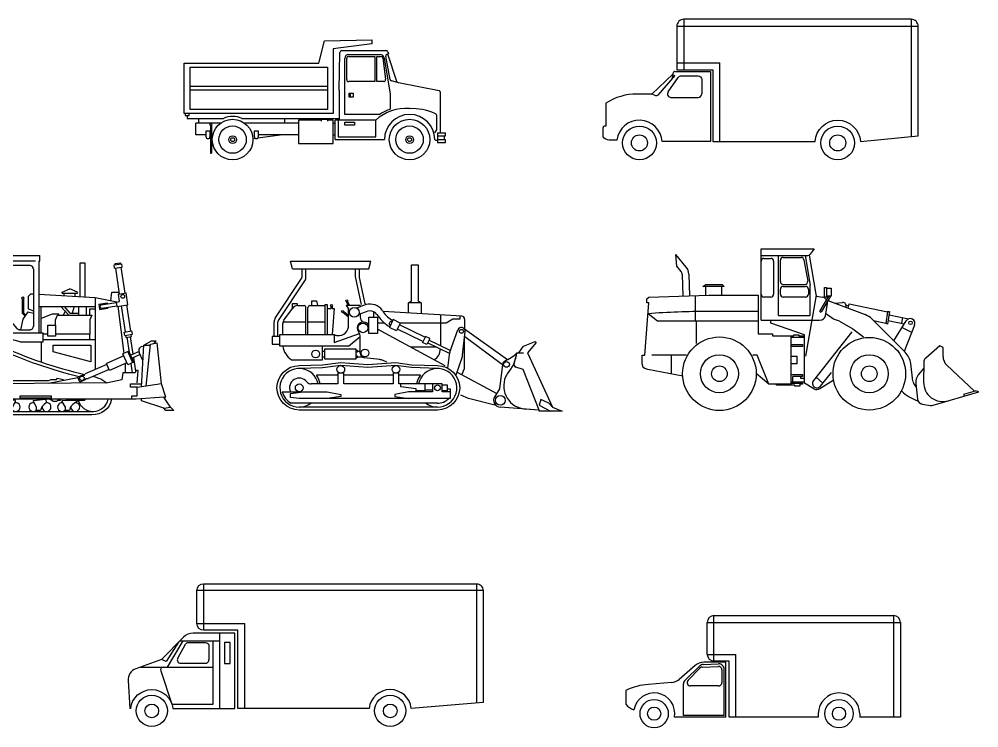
# Model space of a CAD drawing. Header units: millimetres. Extents: x -5138 to 35574, y -20000 to 6964.
# Drawn here: x 15726 to 35574, y -19766 to -5114 of the extents above; entities that cross this region are included whole.
import ezdxf

# ---------------------------------------------------------------- set-up
doc = ezdxf.new("R2010")
doc.units = ezdxf.units.MM

# ---------------------------------------------------------------- blocks, each defined once
blk = doc.blocks.new('xetai16')
at = {"color": 0, "linetype": 'ByBlock'}
for p, q in [((-3994, 2975), (-4011, 3217)), ((-3797, 2954), (-4011, 3217)), ((-2251, 3337), (-1151, 3337)), ((-2251, 1857), (-2251, 3337)), ((-2251, 3197), (-1282, 3197)), ((-1891, 1957), (-1891, 3197)), ((-1337, 3197), (-1231, 2581)), ((-1252, 3205), (-1111, 2357)), ((-1151, 3337), (-1233, 3223)), ((-2191, 3137), (-2051, 3137)), ((-1991, 3077), (-1991, 2397)), ((-1851, 2657), (-1851, 3097)), ((-1791, 3157), (-1421, 3157)), ((-1362, 3108), (-1286, 2668)), ((-3905, 2866), (-3994, 2975)), ((-3883, 2806), (-3870, 2361)), ((-3743, 2810), (-3730, 2365)), ((-3451, 2557), (-3391, 2597)), ((-3391, 2597), (-3051, 2597)), ((-3051, 2597), (-3011, 2557)), ((-1791, 2597), (-1345, 2597)), ((-1231, 1957), (-1231, 2581)), ((-3011, 2557), (-3451, 2557)), ((-3391, 2377), (-3391, 2557)), ((-3071, 2557), (-3071, 2377)), ((-1851, 2397), (-1851, 2497)), ((-1791, 2557), (-1331, 2557)), ((-1271, 2497), (-1271, 2397)), ((-938, 2537), (-898, 2537)), ((-938, 2337), (-938, 2537)), ((-898, 2537), (-898, 2337)), ((-898, 2517), (-798, 2517)), ((-798, 2517), (-798, 2357)), ((-4651, 1137), (-4571, 2217)), ((-4611, 2297), (-4571, 2337)), ((-4611, 2217), (-4611, 2297)), ((-4571, 2217), (-4611, 2217)), ((-4571, 2337), (-3331, 2377)), ((-3611, 2368), (-3611, 1837)), ((-3331, 2377), (-2311, 2377)), ((-2311, 2377), (-2311, 1577)), ((-2051, 2337), (-2191, 2337)), ((-1331, 2337), (-1791, 2337)), ((-1111, 2377), (-1331, 1117)), ((-1111, 2357), (-975, 2333)), ((-857, 2357), (-1035, 2055)), ((-811, 2357), (-1001, 2035)), ((-898, 2337), (-938, 2337)), ((-920, 1957), (-878, 2194)), ((-798, 2357), (-898, 2357)), ((-866, 2263), (-100, 1976)), ((-719, 2208), (-565, 2222)), ((-449, 2107), (-431, 2197)), ((-431, 2197), (368, 2034)), ((-4391, 1837), (-4588, 1990)), ((-2311, 2037), (-3449, 2038)), ((-751, 1877), (-914, 1993)), ((-490, 2169), (-438, 2158)), ((368, 2034), (332, 1797)), ((349, 2037), (409, 2037)), ((409, 2037), (366, 1777)), ((-2311, 1837), (-4391, 1837)), ((-3591, 1828), (-3591, 1377)), ((-2251, 1857), (-1038, 1857)), ((-2051, 1797), (-2051, 1857)), ((-1351, 1557), (-2051, 1797)), ((-1891, 1957), (-1231, 1957)), ((-631, 1837), (-751, 1877)), ((-631, 1837), (-351, 1677)), ((43, 1884), (732, 1195)), ((76, 1849), (332, 1797)), ((366, 1777), (329, 1797)), ((378, 1850), (712, 1781)), ((398, 1968), (800, 1885)), ((494, 1433), (751, 1844)), ((672, 1911), (652, 1794)), ((-371, 1617), (-1165, 614)), ((-351, 1677), (-131, 1517)), ((866, 1604), (664, 1705)), ((925, 1754), (712, 1214)), ((-2311, 1577), (-2011, 1577)), ((-2011, 1577), (-2011, 1537)), ((-2011, 1537), (-1631, 1537)), ((-1631, 1537), (-1571, 1537)), ((-1631, 1537), (-1631, 537)), ((-1371, 1497), (-1631, 1497)), ((-1571, 1557), (-1471, 1557)), ((-1571, 1537), (-1571, 1557)), ((-1471, 1557), (-1471, 1537)), ((-1471, 1537), (-1371, 1537)), ((-1371, 1537), (-1371, 1497)), ((-1351, 557), (-1351, 1557)), ((-1631, 1357), (-1391, 1357)), ((-1391, 1317), (-1631, 1317)), ((-1391, 1357), (-1391, 1317)), ((1448, 1329), (1156, 1074)), ((1516, 1295), (1448, 1329)), ((1515, 1105), (1516, 1295)), ((-4711, 1137), (-4651, 1137)), ((-4711, 957), (-4711, 1137)), ((-3789, 1137), (-4511, 1137)), ((-4111, 1137), (-4111, 747)), ((-2331, 1137), (-2422, 1137)), ((-2091, 537), (-2331, 1137)), ((-1631, 1117), (-1511, 1117)), ((-1511, 1117), (-1511, 957)), ((-4691, 877), (-4711, 957)), ((-4651, 857), (-4691, 877)), ((-4591, 837), (-4651, 857)), ((-3867, 700), (-4591, 837)), ((-1511, 957), (-1631, 957)), ((892, 594), (846, 962)), ((1114, 867), (1001, 725)), ((1115, 985), (1111, 579)), ((2164, 392), (1591, 927)), ((-2091, 537), (-2351, 757)), ((-1631, 737), (-1391, 737)), ((-1591, 577), (-1591, 697)), ((-1391, 697), (-1591, 697)), ((-1431, 697), (-1431, 657)), ((-1431, 657), (-1351, 657)), ((-1391, 737), (-1391, 697)), ((-971, 557), (-1111, 677)), ((-761, 611), (-1031, 442)), ((-1022, 496), (-790, 774)), ((-1631, 537), (-2091, 537)), ((-1931, 517), (-1931, 537)), ((-1551, 517), (-1931, 517)), ((-1351, 577), (-1631, 577)), ((-1631, 557), (-1391, 557)), ((-1551, 497), (-1551, 517)), ((-1451, 497), (-1551, 497)), ((-1451, 537), (-1451, 497)), ((-1391, 537), (-1451, 537)), ((-1391, 557), (-1391, 537)), ((-1157, 441), (-1351, 557)), ((950, 551), (984, 227)), ((1946, 328), (2182, 397)), ((2254, 377), (2182, 397)), ((1307, 98), (2254, 377)), ((1946, 328), (1944, 285)), ((1085, 121), (1255, 95))]:
    blk.add_line(p, q, dxfattribs=at)
for centre, radius in [((841, 1804), 36.6), ((-3111, 751), 761), ((-11, 751), 751), ((-3111, 751), 393), ((-11, 751), 393), ((-3111, 751), 162), ((-11, 751), 162)]:
    blk.add_circle(centre, radius, dxfattribs=at)
for centre, radius, start, end in [((-1282, 3257), 60, 270, 324.4623), ((-2191, 3077), 60, 90, 180), ((-2051, 3077), 60, 0, 90), ((-1791, 3097), 60, 90, 180), ((-1421, 3097), 60, 9.7824, 90), ((-3983, 2803), 100, 1.6366, 39.0939), ((-3983, 2803), 240, 1.6366, 39.0939), ((-1791, 2657), 60, 180, 270), ((-1345, 2657), 60, 270, 9.7824), ((-2191, 2397), 60, 180, 270), ((-2051, 2397), 60, 270, 0), ((-1791, 2497), 60, 90, 180), ((-1791, 2397), 60, 180, 270), ((-1331, 2497), 60, 0, 90), ((-1331, 2397), 60, 270, 0), ((-997, 2215), 120, 36.0394, 79.6952), ((-997, 2215), 120, 349.992, 12.4798), ((-558, 2153), 69.6, 335.5892, 95.3204), ((-3404, -12768), 14806, 89.7888, 94.584), ((-1018, 2045), 20, 149.5345, 239.5345), ((-1018, 2045), 20, 239.5345, 329.5345), ((-1038, 1977), 120, 270, 349.992), ((-240, 1601), 400, 45, 69.444), ((835, 1794), 98, 336.1197, 149.4144), ((449, 912), 400, 7.1762, 45), ((1235, 984), 120, 131.0768, 179.4432), ((1755, 1103), 240, 179.4432, 226.9328), ((-1095, 552), 92.6, 138.3454, 322.5659), ((1189, 576), 240, 141.5683, 185.9895), ((-1095, 544), 120, 239.0362, 302.0054), ((1162, 665), 280, 194.7389, 223.0562), ((1511, 575), 400, 179.4432, 286.3707), ((1342, 1154), 1026, 228.3321, 249.4714), ((1104, 239), 120, 185.9895, 261.3131), ((1273, 214), 120, 261.3131, 286.3707)]:
    blk.add_arc(centre, radius, start, end, dxfattribs=at)
blk = doc.blocks.new('xetai14')
at = {"color": 0, "linetype": 'ByBlock'}
for p, q in [((-5620, 3100), (-3960, 3100)), ((-5580, 2940), (-5620, 3100)), ((-4000, 2940), (-3960, 3100)), ((-3120, 2280), (-3120, 3020)), ((-3120, 3020), (-2980, 3020)), ((-2980, 3020), (-2980, 2280)), ((-5580, 2940), (-4000, 2940)), ((-5380, 2772), (-5380, 2940)), ((-5300, 2772), (-5300, 2940)), ((-4280, 2940), (-4280, 2775)), ((-4200, 2940), (-4200, 2775)), ((-5936, 1919), (-5390, 2739)), ((-5870, 1875), (-5324, 2695)), ((-4277, 2745), (-4160, 2200)), ((-4199, 2762), (-4082, 2217)), ((-5580, 2120), (-5580, 2220)), ((-5580, 2220), (-5480, 2220)), ((-5480, 2220), (-5480, 2180)), ((-5180, 2180), (-5180, 2280)), ((-5180, 2280), (-5080, 2280)), ((-5080, 2280), (-5060, 2180)), ((-4900, 1580), (-4900, 2200)), ((-4900, 2200), (-4860, 2200)), ((-4860, 2200), (-4860, 1580)), ((-4420, 2180), (-4460, 2260)), ((-4398, 2180), (-4442, 2269)), ((-4055, 2202), (-4256, 2130)), ((-3180, 2240), (-3120, 2280)), ((-3180, 2027), (-3180, 2240)), ((-2920, 2240), (-3180, 2240)), ((-2980, 2280), (-2920, 2240)), ((-2920, 2240), (-2920, 2020)), ((-5757, 1878), (-5579, 2122)), ((-5476, 2180), (-5340, 2180)), ((-5300, 1580), (-5300, 2140)), ((-5260, 1580), (-5260, 2140)), ((-5220, 2180), (-4900, 2180)), ((-4860, 2120), (-4780, 2120)), ((-4780, 2120), (-4780, 2160)), ((-4760, 2160), (-4760, 2120)), ((-4760, 2120), (-4720, 2120)), ((-4720, 2120), (-4760, 1580)), ((-4420, 1940), (-4540, 2040)), ((-4420, 1966), (-4527, 2055)), ((-4180, 2180), (-4470, 2180)), ((-4470, 2180), (-4420, 2110)), ((-4420, 1780), (-4420, 2110)), ((-4024, 2065), (-4209, 1998)), ((-4180, 2180), (-4180, 2157)), ((-4180, 2009), (-4180, 1940)), ((-3900, 1940), (-3900, 2050)), ((-2076, 1960), (-3707, 2059)), ((-5960, 1540), (-5960, 1842)), ((-5880, 1540), (-5880, 1842)), ((-5780, 1580), (-5780, 1807)), ((-5760, 1847), (-5300, 1847)), ((-5260, 1847), (-4900, 1847)), ((-4000, 1791), (-4055, 1821)), ((-4000, 1940), (-3820, 1940)), ((-4000, 1600), (-4000, 1940)), ((-3820, 1940), (-3820, 1600)), ((-3680, 1820), (-3820, 1820)), ((-3496, 1889), (-3575, 1727)), ((-3505, 1871), (-3529, 1883)), ((-3349, 1817), (-3496, 1889)), ((-3349, 1817), (-3427, 1656)), ((-2400, 1820), (-3349, 1817)), ((-2520, 1980), (-2520, 1349)), ((-2260, 1900), (-2400, 1820)), ((-2120, 1900), (-2260, 1900)), ((-2120, 1960), (-2120, 1900)), ((-2020, 1900), (-2020, 1700)), ((-4720, 1420), (-4193, 1602)), ((-3820, 1600), (-4000, 1600)), ((-2418, 933), (-3820, 1693)), ((-3566, 1745), (-3591, 1757)), ((-3427, 1656), (-3575, 1727)), ((-2884, 1436), (-3410, 1692)), ((-2840, 1526), (-3366, 1781)), ((-2326, 1219), (-2159, 1679)), ((-2061, 1156), (-2006, 1643)), ((-2020, 1700), (-1130, 1062)), ((-5840, 1540), (-6000, 1540)), ((-6000, 1540), (-6000, 1380)), ((-5840, 1340), (-5840, 1580)), ((-5840, 1580), (-4720, 1580)), ((-4720, 1580), (-4720, 1420)), ((-4420, 1340), (-4180, 1538)), ((-4180, 1197), (-4180, 1520)), ((-2831, 1544), (-2893, 1418)), ((-2803, 1375), (-2893, 1418)), ((-2741, 1501), (-2831, 1544)), ((-2741, 1501), (-2803, 1375)), ((-2335, 1192), (-2785, 1411)), ((-2315, 1249), (-2759, 1465)), ((-2020, 880), (-2020, 1515)), ((-2017, 1538), (-1233, 964)), ((-800, 1340), (-560, 1440)), ((-540, 1420), (-720, 1200)), ((-560, 1440), (-540, 1420)), ((-6000, 1380), (-5840, 1380)), ((-4420, 1340), (-5840, 1340)), ((-4960, 1060), (-4960, 1340)), ((-4960, 1240), (-4920, 1240)), ((-4920, 1280), (-4920, 1080)), ((-4260, 1280), (-4920, 1280)), ((-4260, 1080), (-4260, 1280)), ((-4260, 1260), (-4240, 1260)), ((-4240, 1220), (-4260, 1220)), ((-4240, 1260), (-4240, 1220)), ((-4240, 1240), (-4180, 1240)), ((-2598, 1320), (-3131, 1320)), ((-940, 1200), (-800, 1200)), ((-900, 1200), (-800, 1340)), ((-720, 1200), (-200, 80)), ((-5600, 1060), (-4960, 1060)), ((-4960, 1120), (-4920, 1120)), ((-4920, 1080), (-4260, 1080)), ((-4260, 1140), (-4240, 1140)), ((-4240, 1100), (-4260, 1100)), ((-4240, 1140), (-4240, 1100)), ((-4240, 1120), (-4140, 1120)), ((-3776, 1064), (-4096, 1101)), ((-3631, 1011), (-3707, 1045)), ((-2339, 1164), (-2370, 889)), ((-2074, 1101), (-2204, 744)), ((-4960, 894), (-5440, 880)), ((-4580, 940), (-4960, 894)), ((-4020, 900), (-4580, 940)), ((-3440, 940), (-4020, 900)), ((-3120, 898), (-3440, 940)), ((-2580, 880), (-3120, 898)), ((-1360, 360), (-2181, 805)), ((-2076, 748), (-2020, 880)), ((-1233, 964), (-1300, 460)), ((-808, 861), (-959, 907)), ((-480, 20), (-808, 861)), ((-4640, 740), (-5085, 740)), ((-4520, 780), (-4640, 780)), ((-4640, 780), (-4640, 560)), ((-4520, 560), (-4520, 780)), ((-3500, 740), (-4520, 740)), ((-3380, 780), (-3500, 780)), ((-3500, 780), (-3500, 560)), ((-3380, 560), (-3380, 780)), ((-2935, 740), (-3380, 740)), ((-5791, 400), (-4860, 400)), ((-5620, 360), (-5360, 400)), ((-4640, 560), (-5190, 560)), ((-4860, 400), (-4580, 340)), ((-3500, 560), (-4520, 560)), ((-3180, 400), (-3460, 340)), ((-2580, 560), (-3380, 560)), ((-3340, 500), (-3340, 560)), ((-3020, 460), (-3340, 500)), ((-2680, 400), (-3180, 400)), ((-3020, 420), (-3020, 460)), ((-2840, 420), (-3020, 420)), ((-2840, 560), (-2840, 420)), ((-2840, 520), (-2840, 500)), ((-2840, 460), (-2840, 440)), ((-2840, 440), (-2680, 440)), ((-2680, 560), (-2680, 400)), ((-2480, 560), (-2680, 560)), ((-2480, 400), (-2480, 560)), ((-2480, 540), (-2380, 540)), ((-2380, 420), (-2480, 420)), ((-2320, 400), (-2480, 400)), ((-2380, 540), (-2380, 420)), ((-2380, 460), (-2320, 460)), ((-2320, 460), (-2320, 260)), ((-1300, 460), (-1395, 300)), ((-5620, 280), (-5620, 360)), ((-5440, 260), (-5620, 280)), ((-2320, 260), (-5440, 260)), ((-5262, 260), (-5278, 260)), ((-5002, 260), (-5018, 260)), ((-4982, 260), (-4998, 260)), ((-4580, 300), (-4860, 260)), ((-4580, 340), (-4580, 300)), ((-3460, 340), (-3460, 300)), ((-3460, 300), (-3180, 260)), ((-1940, 260), (-2094, 328)), ((-1369, 112), (-1940, 260)), ((-440, 240), (-480, 120)), ((-280, 160), (-440, 240)), ((-2580, 160), (-5605, 160)), ((-2580, 80), (-5440, 80)), ((-480, 20), (-1282, 80)), ((-480, 20), (-766, 41)), ((-480, 120), (-240, 0)), ((-480, 0), (-480, 20)), ((0, 0), (-480, 0)), ((-200, 80), (-280, 160)), ((-200, 80), (0, 0)), ((0, 0), (0, 0))]:
    blk.add_line(p, q, dxfattribs=at)
blk.add_lwpolyline([(-2580, 940, -1), (-2580, 20), (-5440, 20, -1), (-5440, 940), (-4960, 954), (-4580, 1000), (-4020, 960), (-3440, 1000), (-3120, 958)], format="xyb", close=True, dxfattribs=at)
for centre, radius in [((-4770, 2180), 20), ((-4456, 2281), 20), ((-4545, 2060), 20), ((-4300, 2040), 100), ((-4120, 1720), 100), ((-2085, 1647), 40), ((-5100, 1180), 80), ((-4080, 1200), 80), ((-1153, 964), 60), ((-4580, 860), 80), ((-3440, 860), 80), ((-5440, 480), 80), ((-2580, 480), 60), ((-1280, 220), 100)]:
    blk.add_circle(centre, radius, dxfattribs=at)
for centre, radius, start, end in [((-5440, 2772), 60, 326.3099, 0), ((-5440, 2772), 140, 326.3099, 0), ((-4140, 2775), 140, 180, 192.0948), ((-4140, 2775), 60, 180, 192.0948), ((-3978, 1890), 321, 36.3738, 104.7461), ((-5476, 2060), 120, 90, 149.0362), ((-5340, 2140), 40, 0, 90), ((-5220, 2140), 40, 90, 180), ((-3978, 1890), 181, 36.3738, 104.7461), ((-3178, 2416), 777, 212.5937, 237.9321), ((-3193, 2400), 617, 211.2046, 236.885), ((-5820, 1842), 140, 146.3099, 180), ((-5820, 1842), 60, 146.3099, 180), ((-5660, 1807), 120, 143.8379, 180), ((-4120, 1720), 120, 56.9307, 219.7266), ((-4060, 1941), 120, 180.6551, 237.7219), ((-3536, 1808), 42.7, 64.113, 244.113), ((-2080, 1900), 60, 0, 86.5107), ((-4626, 1766), 207, 263.4611, 3.9928), ((-4404, 1527), 224, 358.1759, 31.1753), ((-2085, 1647), 80, 357.5871, 155.9318), ((-4648, 1698), 138, 238.7995, 269.3097), ((-5382, 1398), 402, 188.2913, 237.1792), ((-4080, 1200), 100, 178.5584, 265.7875), ((-2767, 1280), 246, 297.8563, 0.6127), ((-2101, 1137), 240, 159.9583, 173.5607), ((-1454, 1707), 722, 291.1865, 315.4192), ((-1739, 1300), 805, 318.8612, 352.8875), ((-1739, 1300), 805, 337.2235, 352.8875), ((-3804, 826), 240, 66.0375, 83.3868), ((-2299, 1183), 240, 339.9583, 353.5607), ((-1153, 964), 80, 120.1085, 180), ((-5440, 480), 400, 11.537, 306.8699), ((-2580, 480), 400, 233.1301, 168.463), ((-941, 965), 60, 157.2235, 252.8973), ((-5440, 480), 200, 38.6822, 203.5782), ((-5190, 680), 120, 218.6822, 270), ((-5440, 480), 440, 10.4757, 36.2215), ((-2580, 480), 440, 143.7785, 169.5243), ((-730, 520), 480, 157.4789, 265.7186), ((-952, 612), 240, 138.8612, 157.4789), ((-5440, 480), 360, 192.8396, 242.734), ((-2580, 480), 320, 270, 316.5675), ((-1280, 220), 140, 145.3959, 269.353)]:
    blk.add_arc(centre, radius, start, end, dxfattribs=at)
blk = doc.blocks.new('xetai15')
at = {"color": 0, "linetype": 'ByBlock'}
for p, q in [((1035, 3109), (1035, 3337)), ((1035, 3337), (1561, 3337)), ((1561, 3109), (1561, 3337)), ((1561, 3269), (2635, 3269)), ((2635, 3154), (2635, 3269)), ((1035, 3109), (1241, 3063)), ((1081, 2400), (1081, 3086)), ((1149, 2994), (1149, 2469)), ((1241, 3063), (1241, 2354)), ((1401, 3063), (1561, 3109)), ((1401, 3063), (1401, 2354)), ((1744, 3063), (1401, 3063)), ((1812, 2994), (1812, 2469)), ((1881, 3154), (1881, 1737)), ((2544, 3154), (1881, 3154)), ((1949, 2994), (1949, 2036)), ((2429, 3063), (2018, 3063)), ((2498, 2994), (2498, 1806)), ((2612, 3154), (2612, 1669)), ((2612, 3154), (2635, 3154)), ((3572, 3109), (3458, 3109)), ((3458, 3109), (3458, 2419)), ((3572, 2412), (3572, 3109)), ((4168, 3076), (4326, 3100)), ((4178, 3008), (4168, 3076)), ((4178, 3008), (4337, 3032)), ((4187, 3102), (4300, 3119)), ((4191, 3079), (4187, 3102)), ((4282, 2476), (4201, 3012)), ((4304, 3096), (4300, 3119)), ((4395, 2493), (4314, 3029)), ((4337, 3032), (4326, 3100)), ((3092, 2514), (3252, 2583)), ((3412, 2514), (3252, 2583)), ((1035, 2286), (1035, 2400)), ((1035, 2400), (1081, 2400)), ((1218, 2400), (1241, 2400)), ((1401, 2400), (1744, 2400)), ((1949, 2446), (2018, 2446)), ((2018, 2446), (1955, 2008)), ((2438, 2469), (2392, 2423)), ((2392, 2423), (2392, 2171)), ((2498, 2469), (2438, 2469)), ((2612, 2469), (3778, 2400)), ((3092, 2491), (3092, 2514)), ((3092, 2491), (3412, 2491)), ((3138, 2438), (3138, 2491)), ((3366, 2424), (3366, 2491)), ((3412, 2491), (3412, 2514)), ((3778, 2400), (4224, 2311)), ((3778, 2400), (3778, 913)), ((4098, 2336), (4121, 2514)), ((4121, 2514), (4258, 2514)), ((4258, 2514), (4275, 2475)), ((4260, 2473), (4418, 2497)), ((4283, 2320), (4260, 2473)), ((4455, 2253), (4418, 2497)), ((806, 1920), (1035, 2286)), ((1035, 2286), (1378, 2286)), ((1195, 2286), (1195, 2354)), ((1195, 2354), (1446, 2354)), ((1378, 2286), (1378, 1737)), ((1424, 2217), (1378, 2217)), ((1424, 1737), (1424, 2286)), ((1424, 2286), (1835, 2286)), ((1446, 2354), (1446, 2286)), ((1835, 2286), (1835, 1737)), ((2271, 2074), (2271, 2371)), ((2294, 2371), (2294, 2083)), ((2612, 2217), (3778, 2217)), ((2658, 1669), (2658, 2217)), ((3069, 2217), (3229, 2034)), ((3138, 2217), (3252, 2080)), ((3344, 2217), (3298, 2080)), ((3435, 2217), (3435, 2034)), ((3595, 2034), (3595, 2217)), ((3850, 2266), (4025, 2292)), ((3850, 2266), (3864, 2152)), ((3904, 2251), (4213, 2298)), ((3915, 2183), (4222, 2229)), ((4025, 2292), (4028, 2269)), ((4036, 2201), (4039, 2179)), ((4212, 2309), (4283, 2320)), ((4212, 2309), (4224, 2218)), ((4224, 2218), (4455, 2253)), ((4246, 2222), (4370, 1247)), ((4401, 1691), (4319, 2233)), ((4514, 1708), (4432, 2250)), ((921, 2103), (1378, 2103)), ((1424, 2103), (1835, 2103)), ((1965, 1992), (2157, 1762)), ((2327, 2018), (2271, 2074)), ((2385, 2106), (2284, 1952)), ((2294, 2083), (2341, 2039)), ((2385, 2106), (2498, 2076)), ((2392, 2171), (2498, 2126)), ((2886, 2057), (2658, 1966)), ((3024, 2057), (2886, 2057)), ((2955, 1943), (3001, 2034)), ((3001, 2034), (3709, 2034)), ((3024, 2034), (3024, 2057)), ((3161, 2126), (3115, 2034)), ((3252, 2080), (3435, 2080)), ((3664, 2171), (3778, 2171)), ((3664, 2034), (3664, 2171)), ((3709, 2034), (3664, 1943)), ((3864, 2152), (4039, 2179)), ((806, 1417), (806, 1920)), ((2284, 1952), (2234, 1737)), ((2795, 1600), (2795, 1829)), ((2795, 1829), (2955, 1829)), ((2955, 1829), (2955, 1943)), ((2955, 1829), (2955, 1600)), ((3664, 1943), (3664, 1646)), ((-462, 1326), (-234, 1783)), ((-234, 1783), (18, 1783)), ((18, 1783), (64, 1737)), ((64, 1737), (315, 1737)), ((377, 1542), (439, 1638)), ((383, 1647), (426, 1619)), ((384, 1669), (384, 1646)), ((384, 1511), (470, 1645)), ((422, 1486), (509, 1621)), ((439, 1638), (458, 1626)), ((470, 1645), (509, 1621)), ((496, 1601), (871, 1362)), ((806, 1737), (1904, 1737)), ((806, 1510), (1241, 1623)), ((1241, 1623), (1698, 1623)), ((2224, 1486), (1698, 1623)), ((1904, 1737), (1904, 1669)), ((1904, 1669), (2704, 1669)), ((2210, 1737), (2429, 1737)), ((2704, 1486), (2704, 1669)), ((2795, 1646), (2704, 1646)), ((2955, 1600), (2795, 1600)), ((3664, 1646), (2955, 1646)), ((3664, 1531), (3664, 1646)), ((4379, 1687), (4537, 1711)), ((4389, 1619), (4379, 1687)), ((4389, 1619), (4547, 1643)), ((4418, 1578), (4411, 1623)), ((4418, 1578), (4531, 1595)), ((4563, 1231), (4509, 1591)), ((4531, 1595), (4524, 1640)), ((4547, 1643), (4537, 1711)), ((64, 1577), (-74, 1371)), ((315, 1577), (-5, 1577)), ((350, 1587), (389, 1561)), ((377, 1542), (396, 1530)), ((384, 1511), (422, 1486)), ((435, 1505), (809, 1265)), ((1218, 1303), (806, 1417)), ((2224, 1486), (2704, 1486)), ((2658, 1486), (2658, 1074)), ((2704, 1531), (3778, 1531)), ((2909, 1280), (2909, 1417)), ((2909, 1417), (3686, 1417)), ((3686, 1417), (3686, 1074)), ((4489, 1262), (4441, 1581)), ((4738, 549), (4784, 1417)), ((4738, 1387), (4784, 1394)), ((4784, 1417), (4944, 1509)), ((4784, 1417), (4921, 1417)), ((4829, 571), (4921, 1440)), ((4921, 1440), (5058, 1463)), ((4944, 1509), (5035, 1509)), ((4998, 1453), (5035, 1509)), ((5149, 617), (5058, 1463)), ((-508, 777), (-508, 1326)), ((-508, 1326), (-462, 1326)), ((-74, 1371), (-74, 1074)), ((1366, 1309), (625, 591)), ((809, 1265), (871, 1362)), ((821, 1285), (1075, 1122)), ((858, 1342), (1126, 1171)), ((1745, 1358), (1682, 1379)), ((3686, 1074), (2909, 1280)), ((4369, 1197), (4008, 1039)), ((4476, 1293), (4351, 1238)), ((4452, 1008), (4351, 1238)), ((4556, 1053), (4455, 1284)), ((4576, 1063), (4476, 1293)), ((4687, 1285), (4512, 1209)), ((4709, 1221), (4540, 1146)), ((4682, 1306), (4690, 1266)), ((4761, 1097), (4690, 1266)), ((-688, 1017), (-508, 1074)), ((83, 802), (178, 1060)), ((266, 1100), (288, 1092)), ((328, 1004), (281, 875)), ((328, 1028), (446, 1013)), ((450, 1047), (433, 911)), ((450, 1047), (473, 1044)), ((476, 1067), (452, 885)), ((476, 1067), (521, 1061)), ((521, 1061), (498, 880)), ((518, 1038), (934, 985)), ((4017, 1018), (3573, 823)), ((4072, 892), (4008, 1039)), ((4433, 1050), (4072, 892)), ((4395, 1033), (4395, 846)), ((4576, 1063), (4452, 1008)), ((4552, 846), (4523, 1039)), ((4617, 878), (4574, 1161)), ((-736, 896), (-736, 952)), ((-279, 709), (-687, 830)), ((46, 954), (139, 954)), ((281, 875), (613, 752)), ((319, 960), (437, 945)), ((392, 834), (733, 790)), ((433, 911), (455, 908)), ((452, 885), (498, 880)), ((501, 902), (808, 863)), ((3515, 798), (3415, 754)), ((3515, 798), (3557, 796)), ((3557, 796), (3573, 823)), ((4063, 913), (3635, 726)), ((4349, 846), (4329, 701)), ((4601, 846), (4349, 846)), ((4624, 891), (4601, 846)), ((4669, 891), (4624, 891)), ((4646, 640), (4669, 891)), ((-457, 762), (-457, 455)), ((139, 709), (-279, 709)), ((-160, 411), (-160, 709)), ((520, 567), (123, 714)), ((852, 617), (1698, 617)), ((852, 526), (852, 617)), ((4036, 636), (1561, 616)), ((1698, 617), (1881, 686)), ((1904, 686), (1881, 686)), ((1881, 297), (1881, 617)), ((1904, 640), (1904, 709)), ((1904, 709), (2018, 709)), ((2018, 640), (1904, 640)), ((2018, 709), (2018, 640)), ((2018, 686), (2818, 686)), ((3418, 743), (2812, 625)), ((2818, 686), (2864, 709)), ((2864, 709), (2978, 709)), ((2978, 709), (3001, 731)), ((3001, 731), (3115, 709)), ((3115, 709), (3115, 684)), ((3461, 650), (3415, 754)), ((3570, 697), (3461, 650)), ((3570, 697), (3590, 726)), ((3590, 726), (3635, 726)), ((4329, 701), (4036, 636)), ((4509, 549), (4509, 617)), ((4509, 617), (4738, 617)), ((5149, 617), (4646, 543)), ((5241, 343), (5149, 617)), ((-160, 411), (-205, 403)), ((829, 434), (761, 366)), ((924, 468), (829, 434)), ((1081, 343), (852, 526)), ((1561, 343), (1561, 571)), ((1561, 571), (1881, 571)), ((4646, 549), (4509, 549)), ((4646, 366), (4646, 543)), ((761, 366), (852, 274)), ((852, 274), (944, 343)), ((944, 343), (1058, 320)), ((1058, 320), (1159, 290)), ((1515, 251), (1081, 343)), ((1146, 329), (1169, 263)), ((1169, 263), (1269, 193)), ((1424, 137), (1495, 256)), ((1675, 251), (1515, 251)), ((1561, 343), (1881, 343)), ((1675, 229), (1675, 251)), ((1835, 229), (1675, 229)), ((1881, 297), (1835, 251)), ((1835, 251), (1835, 229)), ((1881, 297), (1858, 229)), ((1858, 229), (1909, 193)), ((2841, 297), (1881, 297)), ((2132, 274), (1881, 297)), ((4624, 297), (1881, 297)), ((2064, 137), (2132, 251)), ((2132, 251), (2132, 274)), ((2224, 320), (2224, 366)), ((2224, 366), (2864, 366)), ((2864, 320), (2224, 320)), ((2498, 274), (2749, 297)), ((2498, 251), (2498, 274)), ((2566, 137), (2498, 251)), ((2772, 229), (2721, 193)), ((2749, 297), (2772, 229)), ((2909, 251), (2841, 297)), ((2864, 366), (2864, 320)), ((2978, 251), (2909, 251)), ((3001, 274), (2978, 251)), ((3046, 274), (3001, 274)), ((3064, 297), (3046, 274)), ((3092, 274), (3182, 282)), ((3092, 251), (3092, 274)), ((3161, 137), (3092, 251)), ((3184, 274), (3179, 297)), ((3549, 274), (3184, 274)), ((3416, 263), (3316, 193)), ((3419, 274), (3416, 263)), ((3568, 297), (3549, 274)), ((4532, 297), (4532, 366)), ((4532, 366), (4646, 366)), ((5195, 343), (4624, 297)), ((4738, 267), (4738, 297)), ((5195, 114), (4738, 267)), ((5332, 137), (5195, 343)), ((5195, 343), (5241, 343)), ((852, 46), (3732, 46)), ((1269, 193), (1314, 139)), ((1314, 139), (1341, 69)), ((1341, 69), (1424, 69)), ((1424, 69), (1424, 137)), ((1909, 193), (1954, 139)), ((1954, 139), (1981, 69)), ((1981, 69), (2064, 69)), ((2064, 69), (2064, 137)), ((2566, 69), (2566, 137)), ((2649, 69), (2566, 69)), ((2676, 139), (2649, 69)), ((2721, 193), (2676, 139)), ((3161, 69), (3161, 137)), ((3244, 69), (3161, 69)), ((3270, 139), (3244, 69)), ((3316, 193), (3270, 139)), ((5195, 114), (5332, 137)), ((5241, 69), (5195, 114)), ((5401, 69), (5241, 69)), ((5401, 69), (5332, 137))]:
    blk.add_line(p, q, dxfattribs=at)
for points in [[(3709, -22, 0.000119), (852, -23, -0.698812), (601, 662), (1303, 1343, -0.293467), (1711, 1441), (1774, 1421, 0.049894), (3565, 810)], [(3739, 771, 0.000376), (3753, 768), (3848, 736, -0.124884), (4011, 636, 0.000119)], [(4115, 297, -0.379984), (3709, -22, 0.000119)]]:
    blk.add_lwpolyline(points, format="xyb", dxfattribs=at)
for centre, radius in [((2281, 2390), 22.9), ((4347, 2426), 38.5), ((1584, 1074), 320), ((1584, 1074), 274), ((1584, 1074), 91.4), ((3504, 731), 45.7), ((852, 366), 45.7), ((1721, 457), 68.6)]:
    blk.add_circle(centre, radius, dxfattribs=at)
for centre, radius, start, end in [((1218, 2994), 68.6, 90, 180), ((1744, 2994), 68.6, 0, 90), ((2018, 2994), 68.6, 90, 180), ((2429, 2994), 68.6, 0, 90), ((1218, 2469), 68.6, 180, 270), ((1744, 2469), 68.6, 270, 0), ((3910, 2217), 34.3, 98.6175, 188.6175), ((3910, 2217), 34.3, 188.6175, 278.6175), ((2018, 2036), 68.6, 180, 219.8056), ((2429, 1806), 68.6, 270, 0), ((315, 1669), 68.6, 0, 90), ((315, 1646), 68.6, 270, 0), ((2210, 1806), 68.6, 219.8056, 270), ((5723, 10068), 9575, 245.4573, 256.2437), ((4750, 1319), 68.6, 99.4623, 191.3099), ((-668, 952), 68.6, 107.4689, 180), ((46, 1074), 120, 180, 270), ((243, 1036), 68.6, 69.6236, 159.6236), ((264, 1028), 68.6, 339.6236, 69.6236), ((-668, 896), 68.6, 180, 253.398), ((147, 779), 68.6, 159.6236, 249.6236), ((852, 366), 320, 51.7868, 345.2401), ((358, 817), 892, 203.9472, 246.3479), ((1007, 629), 1233, 190.5374, 208.6768), ((1007, 629), 1187, 190.5374, 211.9636), ((1218, 137), 91.4, 89.7296, 5.1808), ((1492, 137), 91.4, 221.4096, 99.0611), ((1881, 137), 91.4, 102.2825, 340.1164), ((2132, 137), 91.4, 221.4096, 99.0611), ((2498, 137), 91.4, 80.9389, 318.5904), ((2772, 137), 91.4, 174.8192, 90.2704), ((3092, 137), 91.4, 80.9389, 318.5904), ((3366, 137), 91.4, 174.8192, 90.2704), ((3732, 366), 320, 196.6015, 347.6281)]:
    blk.add_arc(centre, radius, start, end, dxfattribs=at)
blk = doc.blocks.new('XETAI8')
at = {"color": 0, "linetype": 'ByBlock'}
for p, q in [((1793, 2000), (1913, 2460)), ((1913, 2460), (2893, 2480)), ((2893, 2400), (2093, 2300)), ((2893, 2480), (2893, 2400)), ((2093, 2300), (2093, 960)), ((2213, 1440), (2232, 2221)), ((2273, 2260), (3184, 2260)), ((3209, 2189), (3234, 2196)), ((3217, 2191), (3411, 1605)), ((3222, 2232), (3234, 2196)), ((-987, 2000), (1793, 2000)), ((-987, 960), (-987, 2000)), ((2333, 940), (2333, 2100)), ((2373, 1660), (2373, 2100)), ((2413, 2180), (3065, 2180)), ((2413, 2140), (2953, 2140)), ((2953, 2140), (2953, 1620)), ((2993, 2140), (3079, 2140)), ((2993, 1620), (2993, 2140)), ((3118, 2106), (3178, 1668)), ((3144, 2113), (3273, 1360)), ((3268, 1665), (3180, 2143)), ((-867, 1920), (1973, 1920)), ((-867, 1040), (-867, 1920)), ((1973, 1920), (1973, 1040)), ((2953, 1620), (2413, 1620)), ((3138, 1620), (2993, 1620)), ((3422, 1602), (3298, 1634)), ((4287, 1432), (3441, 1592)), ((1973, 1520), (-867, 1520)), ((1973, 1440), (-867, 1440)), ((2213, 1440), (2213, 820)), ((4313, 560), (4313, 1395)), ((2423, 1380), (2503, 1380)), ((2423, 1300), (2423, 1380)), ((2503, 1300), (2423, 1300)), ((2443, 1380), (2443, 1300)), ((2503, 1380), (2503, 1300)), ((3273, 1360), (3273, 1049)), ((1973, 1040), (-867, 1040)), ((2093, 960), (-987, 960)), ((-967, 960), (-967, 920)), ((-967, 920), (-887, 920)), ((-927, 920), (-927, 860)), ((-927, 860), (-179, 860)), ((-887, 920), (-887, 960)), ((-687, 760), (-687, 860)), ((205, 860), (2213, 860)), ((1093, 760), (1093, 860)), ((1373, 820), (1373, 340)), ((1853, 820), (1373, 820)), ((1853, 840), (1973, 840)), ((1853, 800), (1853, 840)), ((1873, 860), (1953, 860)), ((1873, 840), (1873, 860)), ((1953, 860), (1953, 840)), ((1973, 840), (1973, 800)), ((2093, 820), (1973, 820)), ((2093, 340), (2093, 820)), ((2973, 820), (2133, 820)), ((2133, 420), (2133, 820)), ((2193, 820), (2193, 480)), ((3058, 940), (2333, 940)), ((2973, 480), (2973, 820)), ((4233, 620), (4233, 918)), ((-234, 760), (-747, 760)), ((-747, 520), (-747, 760)), ((-537, 600), (-457, 600)), ((-537, 480), (-537, 600)), ((-457, 600), (-457, 480)), ((-447, 710), (-447, 140)), ((-427, 710), (-427, 140)), ((1373, 760), (259, 760)), ((463, 600), (543, 600)), ((463, 480), (463, 600)), ((543, 600), (543, 480)), ((2093, 760), (2133, 760)), ((2333, 720), (2333, 780)), ((2333, 780), (2533, 780)), ((2533, 720), (2333, 720)), ((2533, 780), (2533, 720)), ((4193, 560), (4233, 620)), ((-537, 520), (-747, 520)), ((-447, 479), (-457, 480)), ((-404, 473), (-427, 476)), ((432, 441), (479, 447)), ((534, 455), (998, 520)), ((1373, 520), (543, 520)), ((2093, 520), (2133, 520)), ((2133, 420), (3153, 420)), ((2193, 480), (2973, 480)), ((4213, 400), (4193, 420)), ((4253, 400), (4213, 400)), ((4253, 560), (4413, 560)), ((4253, 560), (4253, 360)), ((4273, 500), (4413, 500)), ((4273, 420), (4413, 420)), ((4393, 420), (4393, 500)), ((4413, 500), (4413, 560)), ((4413, 360), (4413, 420)), ((1373, 340), (2093, 340)), ((4253, 360), (4413, 360)), ((-447, 140), (-427, 140))]:
    blk.add_line(p, q, dxfattribs=at)
for centre, radius in [((13, 420), 420), ((3673, 420), 420), ((-437, 730), 20), ((13, 420), 283), ((3673, 420), 283), ((13, 420), 80), ((13, 420), 40), ((3673, 420), 80), ((3673, 420), 40)]:
    blk.add_circle(centre, radius, dxfattribs=at)
for centre, radius, start, end in [((2272, 2220), 40, 90, 178.4926), ((3219, 2151), 40, 104.7436, 190.6197), ((3184, 2220), 40, 18.0042, 90), ((2413, 2100), 80, 90, 180), ((2413, 2100), 40, 90, 180), ((3065, 2100), 80, 9.6888, 90), ((3079, 2100), 40, 8.8807, 90), ((2413, 1660), 40, 180, 270), ((3138, 1660), 40, 270, 11.2813), ((3307, 1672), 40, 190.6197, 255.9638), ((3412, 1564), 40, 45, 75.9638), ((4273, 1395), 40, 0, 69.4338), ((3588, 166), 898, 84.5836, 133.2657), ((3588, 166), 938, 109.6462, 124.402), ((3723, -81), 1142, 65.7068, 92.5221), ((13, 420), 480, 66.4435, 113.5565), ((3673, 420), 520, 0, 180), ((4193, 918), 40, 0, 90), ((-497, 480), 40, 180, 0), ((503, 480), 40, 180, 0)]:
    blk.add_arc(centre, radius, start, end, dxfattribs=at)
blk = doc.blocks.new('xetai3')
for p, q in [((-4327, 3861), (1867, 3861)), ((-4327, 2296), (-4327, 3861)), ((1867, 3861), (1867, 361)), ((-4559, 3629), (2099, 3629)), ((-4559, 2527), (-4559, 3629)), ((2099, 3629), (2099, 361)), ((-4559, 2527), (-3569, 2527)), ((-3569, 361), (-3569, 2527)), ((-4975, 2144), (-5528, 1665)), ((-5322, 1641), (-4815, 2126)), ((-5216, 1634), (-4809, 2055)), ((-4730, 2090), (-4172, 2112)), ((-4694, 2178), (-4166, 2198)), ((-3912, 2258), (-4671, 2258)), ((-3801, 2296), (-4327, 2296)), ((-4051, 1996), (-4051, 1554)), ((-3973, 423), (-3973, 2013)), ((-3912, 361), (-3912, 2258)), ((-3801, 361), (-3801, 2296)), ((-5796, 1553), (-6580, 1493)), ((-5379, 423), (-5379, 1507)), ((-4167, 1438), (-5133, 1438)), ((-7365, 1287), (-7365, 807)), ((-3912, 361), (-5686, 361)), ((-3973, 423), (-5379, 423)), ((-730, 361), (-3801, 361)), ((-730, 483), (-730, 361)), ((696, 483), (696, 361)), ((2099, 361), (696, 361))]:
    blk.add_line(p, q)
for centre, radius in [((-6388, 483), 487), ((-6388, 483), 228), ((-17, 483), 487), ((-17, 483), 228)]:
    blk.add_circle(centre, radius)
for centre, radius, start, end in [((-4327, 3629), 232, 90, 180), ((1867, 3629), 232, 360, 90), ((-4327, 2527), 232, 180, 270), ((-4671, 1794), 464, 90, 130.9115), ((-4687, 1992), 186, 92.2414, 133.7428), ((-4726, 1975), 116, 92.2414, 135.9658), ((-4167, 1996), 116, 360, 92.2414), ((-4159, 2013), 186, 360, 92.2414), ((-5832, 2016), 464, 274.3801, 310.9115), ((-6407, -767), 2266, 94.3801, 115.0132), ((-5194, 1507), 186, 133.7428, 180), ((-5133, 1554), 116, 135.9658, 270), ((-4167, 1554), 116, 270, 360), ((-6388, 483), 713, 350.1135, 169.4532), ((-17, 483), 713, 360, 180), ((-6783, 1347), 795, 222.8628, 247.3209)]:
    blk.add_arc(centre, radius, start, end)
blk = doc.blocks.new('xetai1')
for p, q in [((-5096, 4578), (-5096, 2900)), ((2426, 4578), (2426, 692)), ((-5328, 4347), (2658, 4347)), ((-5328, 3132), (-3910, 3132)), ((-3910, 528), (-3910, 3132)), ((-5479, 2742), (-5466, 2671)), ((-5459, 2780), (-5459, 2761))]:
    blk.add_line(p, q)
for points in [[(-5096, 4578, 0.414214), (-5328, 4347), (-5328, 2900), (-4142, 2900), (-4142, 528), (-754, 528, -0.94388), (747, 528), (2658, 716), (2658, 4347)], [(2658, 4347, 0.414214), (2426, 4578)], [(-5459, 2761), (-6155, 2104), (-6643, 2104, 0.144107), (-7676, 1801), (-7676, 1044), (-7718, 1044, 0.41506), (-7765, 998)], [(-5389, 2850), (-4216, 2850), (-4216, 528), (-5814, 528, 0.915194), (-7312, 575), (-7563, 575)], [(-5389, 2850, 0.954766), (-5396, 2711), (-5962, 2067, -0.337914), (-6045, 2051), (-6155, 2104)], [(-5616, 2172), (-5279, 2654, -0.245681), (-5183, 2704), (-4622, 2704, -0.413838), (-4506, 2588)], [(-5616, 2172, 0.606148), (-5521, 1990), (-4623, 1990, 0.414589), (-4506, 2106)], [(-7563, 575, -0.267156), (-7765, 691), (-7765, 998)]]:
    blk.add_lwpolyline(points, format="xyb")
for points in [[(2426, 4578), (-5096, 4578)], [(-4506, 2588), (-4506, 2106)]]:
    blk.add_lwpolyline(points)
for centre, radius in [((-6565, 485), 559), ((-4, 485), 559), ((-6565, 485), 266), ((-4, 485), 266)]:
    blk.add_circle(centre, radius)
blk.add_arc((-5535, 2658), 69.6, 318.6404, 10.5653)
blk = doc.blocks.new('xetai2')
for p, q in [((3228, 4713), (-6637, 4713)), ((-6405, 4945), (-6405, 3337)), ((2997, 4945), (2997, 828)), ((-6637, 3569), (-4990, 3569)), ((-4990, 645), (-4990, 3569)), ((-7649, 2069), (-7107, 2979)), ((-7219, 2979), (-5853, 2979)), ((-6082, 2979), (-6082, 776)), ((-5853, 3241), (-5853, 645)), ((-7266, 2931), (-7692, 2265)), ((-5691, 2922), (-5691, 2197)), ((-5486, 2922), (-5691, 2922)), ((-5486, 2197), (-5486, 2922)), ((-7692, 2265), (-7852, 2329)), ((-8581, 2069), (-6082, 2069)), ((-5691, 2197), (-5486, 2197)), ((-7885, 1942), (-7497, 797)), ((-6082, 776), (-7491, 776)), ((-8920, 645), (-8943, 645))]:
    blk.add_line(p, q)
for points in [[(-6405, 3337, -0.413838), (-6637, 3569), (-6637, 4714, -0.413838), (-6405, 4945), (2997, 4945, -0.414214), (3228, 4713)], [(3228, 4713), (3228, 851), (754, 645, 0.892231), (-702, 645), (-5222, 645), (-5222, 3337), (-6405, 3337)], [(-7101, 3101), (-7852, 2329), (-8739, 2013, 0.336511), (-9009, 1603), (-8943, 645)], [(-8920, 645, -0.892231), (-7463, 645), (-5324, 645), (-5324, 3241), (-6768, 3241, 0.202591), (-7101, 3101)], [(-7299, 2372), (-7029, 2859, -0.272767), (-6928, 2919), (-6337, 2919, -0.414214), (-6221, 2803)], [(-7299, 2372, 0.571582), (-7198, 2200), (-6337, 2200, 0.414214), (-6221, 2316)]]:
    blk.add_lwpolyline(points, format="xyb")
blk.add_lwpolyline([(-6221, 2803), (-6221, 2316)])
for centre, radius in [((-8192, 562), 536), ((26, 562), 536), ((-8192, 562), 236), ((26, 562), 236)]:
    blk.add_circle(centre, radius)
blk.add_arc((-7793, 1973), 96.5, 90, 198.6952)

msp = doc.modelspace()

# ---------------------------------------------------------------- block references
for name, p, xscale, yscale, zscale in [('xetai1', (32658, -7976), 0.625, 0.625, 0.625), ('xetai2', (23384, -19753), 0.6, 0.6, 0.6), ('xetai3', (32692, -19764), 0.6, 0.6, 0.6)]:
    msp.add_blockref(name, p, dxfattribs=dict(xscale=xscale, yscale=yscale, zscale=zscale))
for name, p in [('XETAI8', (20128, -8024)), ('xetai16', (33320, -13196)), ('xetai15', (13521, -13271)), ('xetai14', (26958, -13216))]:
    msp.add_blockref(name, p)

doc.saveas('drawing.dxf')
